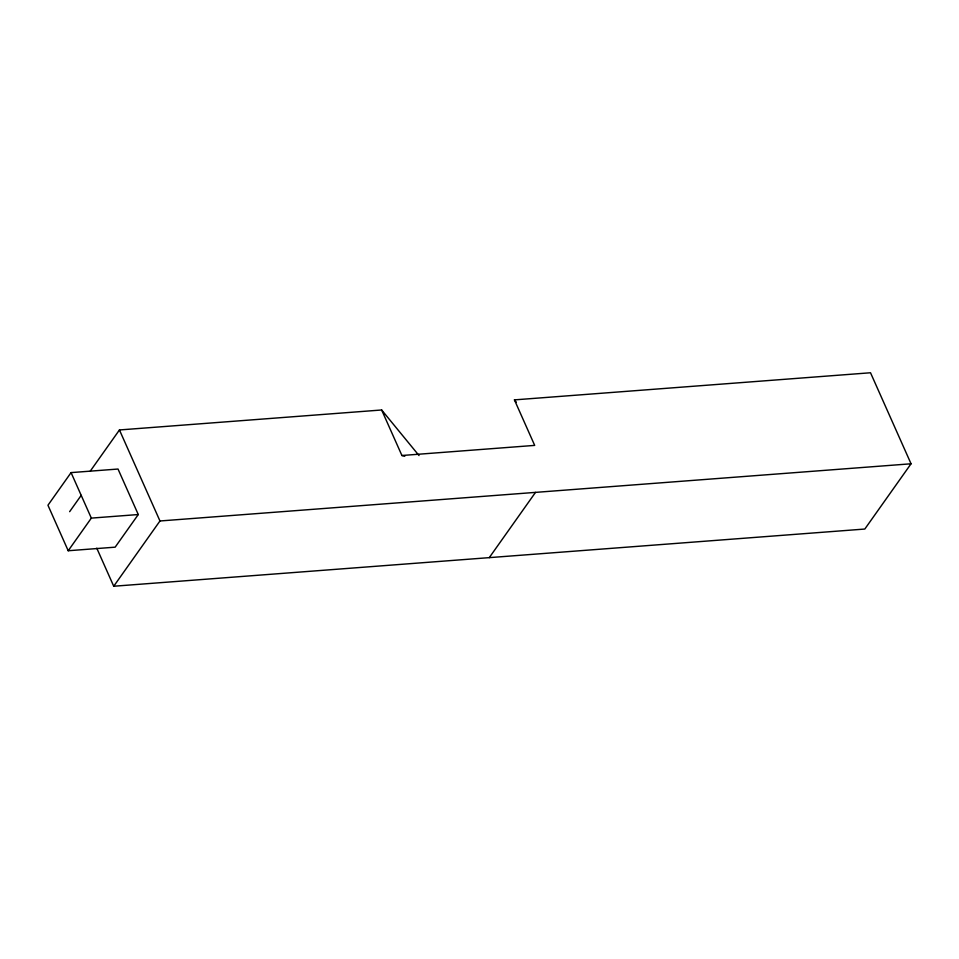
<?xml version="1.0" encoding="UTF-8"?>
<svg xmlns="http://www.w3.org/2000/svg" width="959" height="959" viewBox="0 0 959 959"><rect width="100%" height="100%" fill="white"/><g stroke="black" fill="none" stroke-linecap="round" stroke-linejoin="round"><path stroke-width="1.44" d="M71.074 472.607L47.95 505.237L68.209 550.742L115.152 547.169L138.276 514.539L118.017 469.035L71.074 472.607L91.333 518.112L68.209 550.742M90.326 471.049L119.443 429.956L381.658 409.984L419.023 455.561M69.635 511.674L81.203 495.359M96.787 548.2L113.725 586.237L159.961 520.977L911.05 463.784L870.52 372.763L514.432 399.879L534.69 445.396L401.917 455.501L381.658 409.984M489.27 557.647L535.506 492.387M911.05 463.784L864.814 529.044L113.725 586.237M91.333 518.112L138.276 514.539M401.917 455.501L404.782 456.268M514.432 399.879L516.29 402.157M119.443 429.956L159.961 520.977"/></g></svg>
